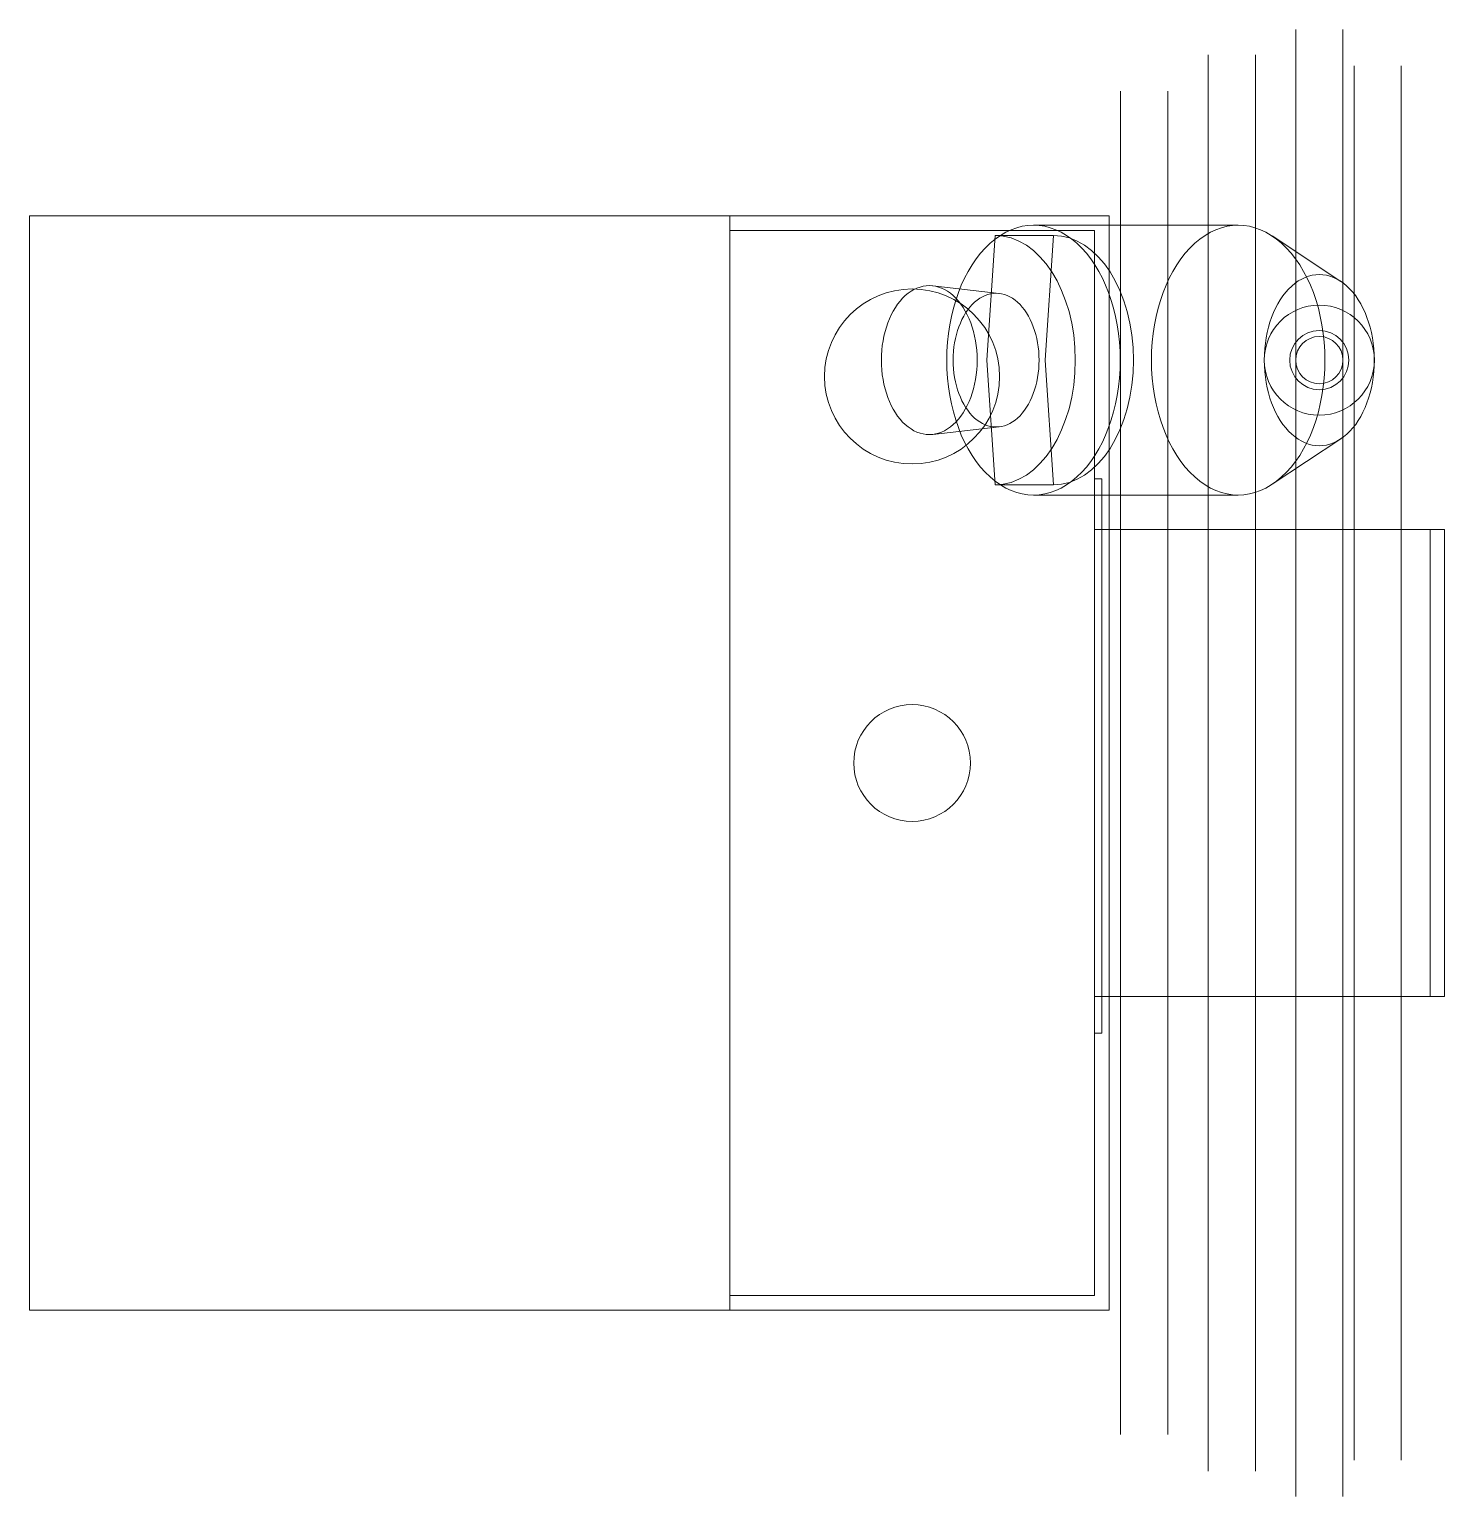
# Model space of a CAD drawing. Header units: millimetres. Extents: x -677815 to 406757, y -145898 to 39000.
# Drawn here: x 138909.2 to 139217.1, y 2562.4 to 2881.8 of the extents above; entities that cross this region are included whole.
import ezdxf

# ---------------------------------------------------------------- set-up
doc = ezdxf.new("R2010")
doc.units = ezdxf.units.MM
doc.header["$LTSCALE"] = 8
doc.layers.add('Xref building Toll$0$E-ELEC-EQPM', color=8, linetype='Continuous', lineweight=9)

# ---------------------------------------------------------------- blocks, each defined once
blk = doc.blocks.new('Xref building Toll$0$CST_ Charging Station - Forklift - Standard-1400537-MASTER GROUND FLOOR')
at = {"layer": 'Xref building Toll$0$E-ELEC-EQPM'}
for p, q in [((85.86, 353.45), (-152.27, 353.45)), ((-152.27, 353.45), (-152.27, 118.5)), ((85.86, 118.5), (85.86, 353.45)), ((-152.27, 201.05), (85.86, 201.05)), ((85.86, 201.05), (-152.27, 201.05)), ((-152.27, 201.05), (-152.27, 201.05)), ((-152.27, 118.5), (-152.27, 201.05)), ((-152.27, 201.05), (-152.27, 118.5)), ((82.68, 201.05), (-149.09, 201.05)), ((-149.09, 201.05), (-149.09, 201.05)), ((-149.09, 201.05), (82.68, 201.05)), ((-149.09, 201.05), (-149.09, 121.67)), ((-149.09, 201.05), (-149.09, 121.67)), ((82.68, 201.05), (82.68, 201.05)), ((82.68, 121.67), (82.68, 201.05)), ((82.68, 201.05), (82.68, 121.67)), ((85.86, 201.05), (85.86, 201.05)), ((85.86, 201.05), (85.86, 118.5)), ((85.86, 201.05), (85.86, 118.5)), ((38.31, 156.85), (39.97, 142.39)), ((68.99, 142.39), (70.64, 156.85)), ((54.48, 145.11), (27.32, 143.29)), ((81.63, 143.29), (54.48, 145.11)), ((27.32, 143.29), (27.32, 130.61)), ((81.63, 130.61), (81.63, 143.29)), ((25.11, 134.94), (25.11, 90.39)), ((83.84, 90.39), (83.84, 134.94)), ((27.32, 130.61), (54.48, 132.43)), ((54.48, 132.43), (81.63, 130.61)), ((82.68, 121.67), (-149.09, 121.67)), ((-149.09, 121.67), (-149.09, 121.67)), ((-149.09, 121.67), (82.68, 121.67)), ((28.62, 121.67), (-92.03, 121.67)), ((-92.03, 121.67), (-92.03, 121.67)), ((-92.03, 121.67), (28.62, 121.67)), ((-92.03, 121.67), (-92.03, 120.06)), ((-92.03, 121.67), (-92.03, 120.06)), ((-84.01, 48.65), (-84.01, 121.67)), ((-84.01, 121.67), (-84.01, 121.67)), ((-84.01, 121.67), (-84.01, 45.47)), ((-84.01, 121.67), (17.59, 121.67)), ((-84.01, 121.67), (17.59, 121.67)), ((17.59, 45.47), (17.59, 121.67)), ((17.59, 121.67), (17.59, 121.67)), ((17.59, 121.67), (17.59, 48.65)), ((28.62, 121.67), (28.62, 121.67)), ((28.62, 120.06), (28.62, 121.67)), ((28.62, 121.67), (28.62, 120.06)), ((82.68, 121.67), (82.68, 121.67)), ((-152.27, 118.5), (85.86, 118.5)), ((-152.27, 118.5), (-152.27, 118.5)), ((-152.27, 118.5), (85.86, 118.5)), ((85.86, 118.5), (-152.27, 118.5)), ((28.62, 120.06), (-92.03, 120.06)), ((-92.03, 120.06), (-92.03, 120.06)), ((-92.03, 120.06), (28.62, 120.06)), ((28.62, 120.06), (28.62, 120.06)), ((85.86, 118.5), (85.86, 118.5)), ((27.45, 83), (37.33, 68.07)), ((71.62, 68.07), (81.5, 83)), ((-84.01, 45.47), (-84.01, 48.65)), ((-84.01, 48.65), (-84.01, 48.65)), ((-84.01, 48.65), (17.59, 48.65)), ((-84.01, 48.65), (17.59, 48.65)), ((17.59, 48.65), (17.59, 48.65)), ((17.59, 48.65), (17.59, 45.47)), ((-84.01, 45.47), (-84.01, 45.47)), ((17.59, 45.47), (-84.01, 45.47)), ((-84.01, 45.47), (17.59, 45.47)), ((17.59, 45.47), (17.59, 45.47))]:
    blk.add_line(p, q, dxfattribs=at)
at = {"layer": 'Xref building Toll$0$E-ELEC-EQPM', "flags": 128}
for points in [[(-179.4, 115.99), (-142.92, 115.99), (-51.7, 115.99), (-33.21, 115.99)], [(-33.21, 115.99), (-129.82, 115.99), (-178.22, 115.99), (-179.4, 115.99)], [(112.99, 115.99), (76.51, 115.99), (-14.71, 115.99), (-33.21, 115.99)], [(-33.21, 115.99), (63.41, 115.99), (111.81, 115.99), (112.99, 115.99)], [(-179.4, 105.71), (-142.92, 105.71), (-51.7, 105.71), (-33.21, 105.71)], [(-33.21, 105.71), (-129.82, 105.71), (-178.22, 105.71), (-179.4, 105.71)], [(112.99, 105.71), (76.51, 105.71), (-14.71, 105.71), (-33.21, 105.71)], [(-33.21, 105.71), (63.41, 105.71), (111.81, 105.71), (112.99, 105.71)], [(-187.33, 96.94), (-150.78, 96.94), (-58.45, 96.94), (-33.21, 96.94)], [(-33.21, 96.94), (-132.87, 96.94), (-185.25, 96.94), (-187.33, 96.94)], [(120.92, 96.94), (84.37, 96.94), (-7.96, 96.94), (-33.21, 96.94)], [(-33.21, 96.94), (66.46, 96.94), (118.84, 96.94), (120.92, 96.94)], [(-187.33, 86.66), (-150.78, 86.66), (-58.45, 86.66), (-33.21, 86.66)], [(-33.21, 86.66), (-132.87, 86.66), (-185.25, 86.66), (-187.33, 86.66)], [(120.92, 86.66), (84.37, 86.66), (-7.96, 86.66), (-33.21, 86.66)], [(-33.21, 86.66), (66.46, 86.66), (118.84, 86.66), (120.92, 86.66)], [(-192.89, 77.89), (-156.28, 77.89), (-63.24, 77.89), (-33.21, 77.89)], [(-33.21, 77.89), (-134.95, 77.89), (-190.04, 77.89), (-192.89, 77.89)], [(126.48, 77.89), (89.87, 77.89), (-3.17, 77.89), (-33.21, 77.89)], [(-33.21, 77.89), (68.54, 77.89), (123.63, 77.89), (126.48, 77.89)], [(-192.89, 67.61), (-156.28, 67.61), (-63.24, 67.61), (-33.21, 67.61)], [(-33.21, 67.61), (-134.95, 67.61), (-190.04, 67.61), (-192.89, 67.61)], [(126.48, 67.61), (89.87, 67.61), (-3.17, 67.61), (-33.21, 67.61)], [(-33.21, 67.61), (68.54, 67.61), (123.63, 67.61), (126.48, 67.61)], [(-184.95, 65.19), (-148.42, 65.19), (-56.41, 65.19), (-33.21, 65.19)], [(-33.21, 65.19), (-131.96, 65.19), (-183.17, 65.19), (-184.95, 65.19)], [(118.54, 65.19), (82.01, 65.19), (-10, 65.19), (-33.21, 65.19)], [(-33.21, 65.19), (65.55, 65.19), (116.76, 65.19), (118.54, 65.19)], [(-184.95, 54.91), (-148.42, 54.91), (-56.41, 54.91), (-33.21, 54.91)], [(-33.21, 54.91), (-131.96, 54.91), (-183.17, 54.91), (-184.95, 54.91)], [(118.54, 54.91), (82.01, 54.91), (-10, 54.91), (-33.21, 54.91)], [(-33.21, 54.91), (65.55, 54.91), (116.76, 54.91), (118.54, 54.91)]]:
    blk.add_lwpolyline(points, dxfattribs=at)
at = {"layer": 'Xref building Toll$0$E-ELEC-EQPM'}
for centre, radius, start, end in [((50.93, 161.36), 19.05, 360, 180), ((50.93, 161.36), 19.05, 0, 180), ((-33.21, 161.36), 12.7, 360, 180), ((-33.21, 161.36), 12.7, 0, 180), ((-33.21, 161.36), 12.7, 180, 360), ((-33.21, 161.36), 12.7, 180, 360), ((50.93, 161.36), 19.05, 180, 360), ((50.93, 161.36), 19.05, 180, 360), ((54.48, 72.75), 11.98, 90, 270), ((54.48, 72.75), 11.98, 90, 270), ((54.48, 72.75), 11.98, 270, 90), ((54.48, 72.75), 11.98, 270, 90), ((54.48, 72.75), 6.44, 90, 270), ((54.48, 72.75), 5.14, 90, 270), ((54.48, 72.75), 5.14, 90, 270), ((54.48, 72.75), 6.44, 270, 90), ((54.48, 72.75), 5.14, 270, 90), ((54.48, 72.75), 5.14, 270, 90)]:
    blk.add_arc(centre, radius, start, end, dxfattribs=at)
for centre, major_axis, start_param, end_param in [((54.48, 157.62), (16.21, 0), 1.570796, 4.712389), ((54.48, 157.62), (16.21, 0), 4.712389, 7.853982), ((54.48, 134.94), (29.37, 0), 1.570796, 4.712389), ((54.48, 134.94), (29.37, 0), 4.712389, 7.853982), ((54.48, 143.08), (14.55, 0), 1.570796, 4.712389), ((54.48, 143.08), (14.55, 0), 4.712389, 7.853982), ((54.48, 143.29), (27.15, 0), 3.141593, 6.283185), ((54.48, 130.61), (27.15, 0), 3.141593, 6.283185), ((54.48, 90.39), (29.37, 0), 1.570796, 4.712389), ((54.48, 90.39), (29.37, 0), 4.712389, 7.853982), ((54.48, 72.75), (18.63, 0), 1.570796, 4.712389), ((54.48, 72.75), (18.63, 0), 4.712389, 7.853982)]:
    blk.add_ellipse(centre, major_axis=major_axis, ratio=0.642788, start_param=start_param, end_param=end_param, dxfattribs=at)
blk = doc.blocks.new('Xref building Toll$0$building block 28092016')
at = {"layer": 'Xref building Toll$0$E-ELEC-EQPM', "rotation": 90}
blk.add_blockref('Xref building Toll$0$CST_ Charging Station - Forklift - Standard-1400537-MASTER GROUND FLOOR', (861812.26, -668744.17), dxfattribs=at)
blk = doc.blocks.new('Xref building Toll')
blk.add_blockref('Xref building Toll$0$building block 28092016', (-722549.64, 671499.46))

msp = doc.modelspace()

# ---------------------------------------------------------------- block references
msp.add_blockref('Xref building Toll', (0, 0))

doc.saveas('drawing.dxf')
